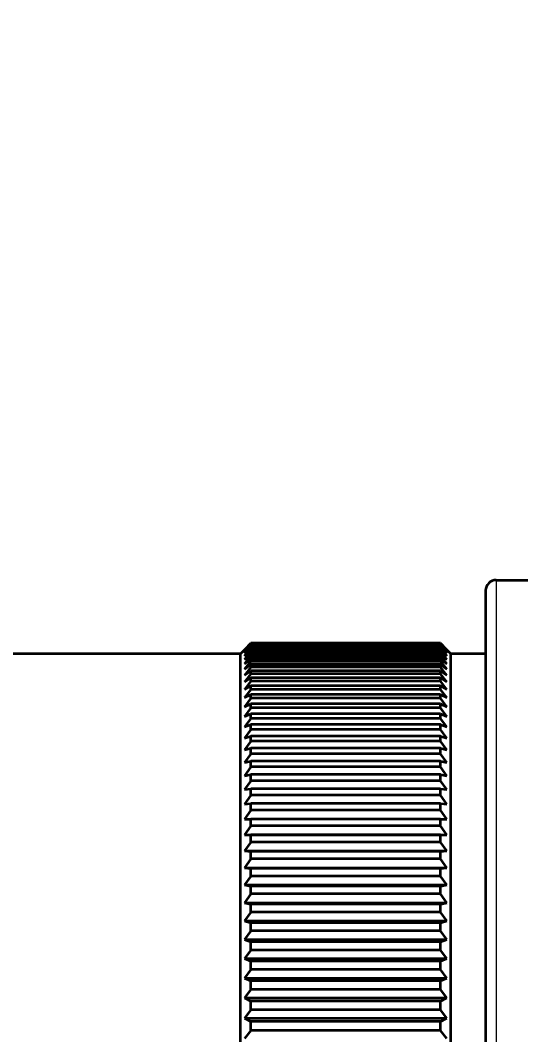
# Model space of a CAD drawing. Extents: x 23 to 472, y 3 to 294.
# Drawn here: x 327.99 to 340.04, y 217.22 to 241.3 of the extents above; entities that cross this region are included whole.
import ezdxf
from ezdxf.enums import TextEntityAlignment as Align

# ---------------------------------------------------------------- set-up
doc = ezdxf.new("R2010")
doc.units = 0
doc.layers.get('0').update_dxf_attribs({"lineweight": 13})
doc.styles.get("Standard").update_dxf_attribs({"font": 'isocp.shx'})
doc.dimstyles.get("Standard").update_dxf_attribs({"dimtxt": 2.5, "dimasz": 2.5, "dimexe": 1.25, "dimexo": 0.625, "dimtad": 1, "dimcen": 2.5, "dimadec": 0, "dimazin": 0, "dimtfac": 1, "dimtmove": 0, "dimatfit": 0, "dimfxl": 0, "dimarcsym": 0})

# ---------------------------------------------------------------- blocks, each defined once
blk = doc.blocks.new('*D')
at = {"color": 7, "lineweight": 13}
for p, q in [((369.263, 239.553), (395.349, 194.212)), ((363.234, 234.837), (397.923, 198.622))]:
    blk.add_line(p, q, dxfattribs=at)
at = {"color": 34, "lineweight": 13, "ltscale": 0.415699}
blk.add_line((121.028, 197.011), (121.028, 180.383), dxfattribs=at)
at = {"color": 34, "lineweight": 13, "ltscale": 0.421525}
blk.add_line((278.401, 197.011), (278.401, 180.15), dxfattribs=at)
at = {"color": 34, "lineweight": 13}
for p, q in [((45.716, 194.074), (45.716, 169.46)), ((353.941, 194.074), (353.941, 169.46)), ((45.716, 182.383), (121.028, 182.383)), ((278.401, 182.15), (353.941, 182.15)), ((45.716, 171.46), (353.941, 171.46))]:
    blk.add_line(p, q, dxfattribs=at)
at = {"color": 34, "lineweight": 13, "ltscale": 0.342256}
blk.add_line((45.716, 194.074), (45.716, 180.383), dxfattribs=at)
at = {"color": 34, "lineweight": 13, "ltscale": 0.348082}
blk.add_line((353.941, 194.074), (353.941, 180.15), dxfattribs=at)
at = {"color": 7, "lineweight": 13}
for points in [[(376.315, 228.334), (374.903, 229.751), (375.418, 227.818)], [(374.039, 224.304), (372.329, 225.341), (373.292, 223.588)], [(396.213, 199.659), (397.923, 198.622), (396.96, 200.375)], [(393.937, 195.629), (395.349, 194.212), (394.834, 196.145)]]:
    blk.add_lwpolyline(points, dxfattribs=at)
at = {"color": 34, "lineweight": 13}
for points in [[(47.647, 182.901), (45.716, 182.383), (47.647, 181.866)], [(119.096, 181.866), (121.028, 182.383), (119.096, 182.901)], [(280.332, 182.668), (278.401, 182.15), (280.332, 181.633)], [(352.01, 181.633), (353.941, 182.15), (352.01, 182.668)], [(47.647, 171.978), (45.716, 171.46), (47.647, 170.943)], [(352.01, 170.943), (353.941, 171.46), (352.01, 171.978)]]:
    blk.add_lwpolyline(points, dxfattribs=at)
at = {"color": 7, "lineweight": 13}
for s, rotation, p, p2 in [('%%c', 299.913, (370.13, 240.052), (371.377, 237.885)), ('82', 299.913, (371.875, 237.018), (374.062, 233.217)), ('%%c', 313.7669, (363.956, 235.528), (365.685, 233.723)), ('74', 313.7669, (366.377, 233.001), (369.41, 229.834))]:
    blk.add_text(s, height=2.5, rotation=rotation, dxfattribs=at).set_placement(p, p2, align=Align.FIT)
at = {"color": 34, "lineweight": 13}
for s, height, p, p2 in [('/[6.3]', 3.5, (93.533, 183.383), (107.906, 183.383)), ('155', 3.5, (74.21, 183.383), (83.768, 183.383)), ('/[6.3]', 3.5, (326.333, 183.15), (340.705, 183.15)), ('155', 3.5, (307.009, 183.15), (316.567, 183.15)), ('%%p50', 2.45, (85.868, 183.908), (92.533, 183.908)), ('%%p50', 2.45, (318.667, 183.675), (325.333, 183.675)), ('"L"', 3.5, (194.441, 172.46), (202.031, 172.46)), ('%%p50', 2.45, (204.131, 172.985), (210.797, 172.985))]:
    blk.add_text(s, height=height, dxfattribs=at).set_placement(p, p2, align=Align.FIT)
blk = doc.blocks.new('BLOCK4531')
at = {"color": 7, "lineweight": 13}
blk.add_line((-11.7, 31.5), (-11.7, -31.5), dxfattribs=at)
at = {"color": 7, "lineweight": 35, "ltscale": 0.0375}
blk.add_line((-11.7, 31.5), (-10.2, 31.5), dxfattribs=at)
at = {"color": 7, "lineweight": 35}
for p, q in [((-12.2, 31), (-12.2, -31)), ((-23.85, 28), (-64.182, 28)), ((-23.85, 2.62), (-23.85, 28)), ((-13.85, 2.62), (-13.85, 28))]:
    blk.add_line(p, q, dxfattribs=at)
at = {"color": 7, "lineweight": 35, "ltscale": 0.010765}
for p, q in [((-23.35, 28.491), (-23.65, 28.182)), ((-14.05, 28.182), (-14.35, 28.491))]:
    blk.add_line(p, q, dxfattribs=at)
at = {"color": 7, "lineweight": 35, "ltscale": 0.01039}
for p, q in [((-23.65, 28.182), (-23.35, 28.47)), ((-14.35, 28.47), (-14.05, 28.182))]:
    blk.add_line(p, q, dxfattribs=at)
at = {"color": 7, "lineweight": 35, "ltscale": 0.010953}
for p, q in [((-23.35, 28.445), (-23.65, 28.126)), ((-14.05, 28.126), (-14.35, 28.445))]:
    blk.add_line(p, q, dxfattribs=at)
at = {"color": 7, "lineweight": 35, "ltscale": 0.009256}
blk.add_line((-23.612, 28.238), (-23.35, 28.499), dxfattribs=at)
at = {"color": 7, "lineweight": 35, "ltscale": 0.000195912}
for p, q in [((-23.35, 28.491), (-23.35, 28.499)), ((-14.35, 28.491), (-14.35, 28.499))]:
    blk.add_line(p, q, dxfattribs=at)
at = {"color": 7, "lineweight": 35, "ltscale": 0.225}
for p, q in [((-14.35, 28.499), (-23.35, 28.499)), ((-14.35, 28.491), (-23.35, 28.491)), ((-14.35, 28.47), (-23.35, 28.47)), ((-14.35, 28.445), (-23.35, 28.445)), ((-14.35, 28.402), (-23.35, 28.402)), ((-14.35, 28.36), (-23.35, 28.36)), ((-14.35, 28.295), (-23.35, 28.295)), ((-14.35, 28.237), (-23.35, 28.237)), ((-14.35, 28.149), (-23.35, 28.149)), ((-14.35, 28.074), (-23.35, 28.074)), ((-14.35, 27.966), (-23.35, 27.966)), ((-14.35, 27.874), (-23.35, 27.874)), ((-14.35, 27.744), (-23.35, 27.744)), ((-14.35, 27.635), (-23.35, 27.635)), ((-14.35, 27.484), (-23.35, 27.484)), ((-14.35, 27.359), (-23.35, 27.359)), ((-14.35, 27.186), (-23.35, 27.186)), ((-14.35, 27.046), (-23.35, 27.046)), ((-14.35, 26.851), (-23.35, 26.851)), ((-14.35, 26.695), (-23.35, 26.695)), ((-14.35, 26.48), (-23.35, 26.48)), ((-14.35, 26.308), (-23.35, 26.308)), ((-14.35, 26.073), (-23.35, 26.073)), ((-14.35, 25.885), (-23.35, 25.885)), ((-14.35, 25.629), (-23.35, 25.629)), ((-14.35, 25.427), (-23.35, 25.427)), ((-14.35, 25.151), (-23.35, 25.151)), ((-14.35, 24.933), (-23.35, 24.933)), ((-14.35, 24.639), (-23.35, 24.639)), ((-14.35, 24.406), (-23.35, 24.406)), ((-14.35, 24.093), (-23.35, 24.093)), ((-14.35, 23.846), (-23.35, 23.846)), ((-14.35, 23.514), (-23.35, 23.514)), ((-14.35, 23.253), (-23.35, 23.253)), ((-14.35, 22.903), (-23.35, 22.903)), ((-14.35, 22.628), (-23.35, 22.628)), ((-14.35, 22.26), (-23.35, 22.26)), ((-14.35, 21.972), (-23.35, 21.972)), ((-14.35, 21.587), (-23.35, 21.587)), ((-14.35, 21.287), (-23.35, 21.287)), ((-14.35, 20.885), (-23.35, 20.885)), ((-14.35, 20.572), (-23.35, 20.572)), ((-14.35, 20.154), (-23.35, 20.154)), ((-14.35, 19.829), (-23.35, 19.829)), ((-14.35, 19.396), (-23.35, 19.396)), ((-14.35, 19.059), (-23.35, 19.059)), ((-14.35, 18.611), (-23.35, 18.611)), ((-14.35, 18.263), (-23.35, 18.263)), ((-14.35, 17.801), (-23.35, 17.801)), ((-14.35, 17.442), (-23.35, 17.442)), ((-14.35, 16.966), (-23.35, 16.966)), ((-14.35, 16.597), (-23.35, 16.597)), ((-14.35, 16.108), (-23.35, 16.108)), ((-14.35, 15.73), (-23.35, 15.73)), ((-14.35, 15.228), (-23.35, 15.228)), ((-14.35, 14.841), (-23.35, 14.841)), ((-14.35, 14.328), (-23.35, 14.328)), ((-14.35, 13.932), (-23.35, 13.932)), ((-14.35, 13.408), (-23.35, 13.408)), ((-14.35, 13.003), (-23.35, 13.003)), ((-14.35, 12.469), (-23.35, 12.469)), ((-14.35, 12.057), (-23.35, 12.057)), ((-14.35, 11.514), (-23.35, 11.514)), ((-14.35, 11.095), (-23.35, 11.095)), ((-14.35, 10.543), (-23.35, 10.543)), ((-14.35, 10.117), (-23.35, 10.117))]:
    blk.add_line(p, q, dxfattribs=at)
at = {"color": 7, "lineweight": 35, "ltscale": 0.000617394}
for p, q in [((-23.35, 28.445), (-23.35, 28.47)), ((-14.35, 28.445), (-14.35, 28.47))]:
    blk.add_line(p, q, dxfattribs=at)
at = {"color": 7, "lineweight": 35, "ltscale": 0.009247}
blk.add_line((-14.35, 28.499), (-14.088, 28.238), dxfattribs=at)
at = {"color": 7, "lineweight": 35, "ltscale": 0.0084}
for p, q in [((-23.85, 28), (-23.612, 28.238)), ((-13.85, 28), (-14.088, 28.238))]:
    blk.add_line(p, q, dxfattribs=at)
at = {"color": 7, "lineweight": 35, "ltscale": 0.010191}
for p, q in [((-23.65, 28.126), (-23.35, 28.402)), ((-14.35, 28.402), (-14.05, 28.126))]:
    blk.add_line(p, q, dxfattribs=at)
at = {"color": 7, "lineweight": 35, "ltscale": 0.011136}
for p, q in [((-23.35, 28.36), (-23.65, 28.031)), ((-14.05, 28.031), (-14.35, 28.36))]:
    blk.add_line(p, q, dxfattribs=at)
at = {"color": 7, "lineweight": 35, "ltscale": 0.009991}
for p, q in [((-23.65, 28.031), (-23.35, 28.295)), ((-14.35, 28.295), (-14.05, 28.031))]:
    blk.add_line(p, q, dxfattribs=at)
at = {"color": 7, "lineweight": 35, "ltscale": 0.011314}
for p, q in [((-23.35, 28.237), (-23.65, 27.898)), ((-14.05, 27.898), (-14.35, 28.237))]:
    blk.add_line(p, q, dxfattribs=at)
at = {"color": 7, "lineweight": 35, "ltscale": 0.00979}
for p, q in [((-23.65, 27.898), (-23.35, 28.149)), ((-14.35, 28.149), (-14.05, 27.898))]:
    blk.add_line(p, q, dxfattribs=at)
at = {"color": 7, "lineweight": 35, "ltscale": 0.011484}
for p, q in [((-23.35, 28.074), (-23.65, 27.727)), ((-14.05, 27.727), (-14.35, 28.074))]:
    blk.add_line(p, q, dxfattribs=at)
at = {"color": 7, "lineweight": 35, "ltscale": 0.009589}
for p, q in [((-23.65, 27.727), (-23.35, 27.966)), ((-14.35, 27.966), (-14.05, 27.727))]:
    blk.add_line(p, q, dxfattribs=at)
at = {"color": 7, "lineweight": 35, "ltscale": 0.001038}
for p, q in [((-23.35, 28.36), (-23.35, 28.402)), ((-14.35, 28.36), (-14.35, 28.402))]:
    blk.add_line(p, q, dxfattribs=at)
at = {"color": 7, "lineweight": 35, "ltscale": 0.001457}
for p, q in [((-23.35, 28.237), (-23.35, 28.295)), ((-14.35, 28.237), (-14.35, 28.295))]:
    blk.add_line(p, q, dxfattribs=at)
at = {"color": 7, "lineweight": 35, "ltscale": 0.001874}
for p, q in [((-23.35, 28.074), (-23.35, 28.149)), ((-14.35, 28.074), (-14.35, 28.149))]:
    blk.add_line(p, q, dxfattribs=at)
at = {"color": 7, "lineweight": 35, "ltscale": 0.002289}
for p, q in [((-23.35, 27.874), (-23.35, 27.966)), ((-14.35, 27.874), (-14.35, 27.966))]:
    blk.add_line(p, q, dxfattribs=at)
at = {"color": 7, "lineweight": 35, "ltscale": 0.04125}
blk.add_line((-12.2, 28), (-13.85, 28), dxfattribs=at)
at = {"color": 7, "lineweight": 35, "ltscale": 0.011648}
for p, q in [((-23.35, 27.874), (-23.65, 27.518)), ((-14.05, 27.518), (-14.35, 27.874))]:
    blk.add_line(p, q, dxfattribs=at)
at = {"color": 7, "lineweight": 35, "ltscale": 0.009389}
for p, q in [((-23.65, 27.518), (-23.35, 27.744)), ((-14.35, 27.744), (-14.05, 27.518))]:
    blk.add_line(p, q, dxfattribs=at)
at = {"color": 7, "lineweight": 35, "ltscale": 0.011804}
for p, q in [((-23.35, 27.635), (-23.65, 27.271)), ((-14.05, 27.271), (-14.35, 27.635))]:
    blk.add_line(p, q, dxfattribs=at)
at = {"color": 7, "lineweight": 35, "ltscale": 0.009193}
for p, q in [((-23.65, 27.271), (-23.35, 27.484)), ((-14.35, 27.484), (-14.05, 27.271))]:
    blk.add_line(p, q, dxfattribs=at)
at = {"color": 7, "lineweight": 35, "ltscale": 0.002701}
for p, q in [((-23.35, 27.635), (-23.35, 27.744)), ((-14.35, 27.635), (-14.35, 27.744))]:
    blk.add_line(p, q, dxfattribs=at)
at = {"color": 7, "lineweight": 35, "ltscale": 0.003109}
for p, q in [((-23.35, 27.359), (-23.35, 27.484)), ((-14.35, 27.359), (-14.35, 27.484))]:
    blk.add_line(p, q, dxfattribs=at)
at = {"color": 7, "lineweight": 35, "ltscale": 0.011951}
for p, q in [((-23.35, 27.359), (-23.65, 26.987)), ((-14.05, 26.987), (-14.35, 27.359))]:
    blk.add_line(p, q, dxfattribs=at)
at = {"color": 7, "lineweight": 35, "ltscale": 0.009}
for p, q in [((-23.65, 26.987), (-23.35, 27.186)), ((-14.35, 27.186), (-14.05, 26.987))]:
    blk.add_line(p, q, dxfattribs=at)
at = {"color": 7, "lineweight": 35, "ltscale": 0.01209}
for p, q in [((-23.35, 27.046), (-23.65, 26.666)), ((-14.05, 26.666), (-14.35, 27.046))]:
    blk.add_line(p, q, dxfattribs=at)
at = {"color": 7, "lineweight": 35, "ltscale": 0.003512}
for p, q in [((-23.35, 27.046), (-23.35, 27.186)), ((-14.35, 27.046), (-14.35, 27.186))]:
    blk.add_line(p, q, dxfattribs=at)
at = {"color": 7, "lineweight": 35, "ltscale": 0.008813}
for p, q in [((-23.65, 26.666), (-23.35, 26.851)), ((-14.35, 26.851), (-14.05, 26.666))]:
    blk.add_line(p, q, dxfattribs=at)
at = {"color": 7, "lineweight": 35, "ltscale": 0.012219}
for p, q in [((-23.35, 26.695), (-23.65, 26.309)), ((-14.05, 26.309), (-14.35, 26.695))]:
    blk.add_line(p, q, dxfattribs=at)
at = {"color": 7, "lineweight": 35, "ltscale": 0.003911}
for p, q in [((-23.35, 26.695), (-23.35, 26.851)), ((-14.35, 26.695), (-14.35, 26.851))]:
    blk.add_line(p, q, dxfattribs=at)
at = {"color": 7, "lineweight": 35, "ltscale": 0.008633}
for p, q in [((-23.65, 26.309), (-23.35, 26.48)), ((-14.35, 26.48), (-14.05, 26.309))]:
    blk.add_line(p, q, dxfattribs=at)
at = {"color": 7, "lineweight": 35, "ltscale": 0.012339}
for p, q in [((-23.35, 26.308), (-23.65, 25.916)), ((-14.05, 25.916), (-14.35, 26.308))]:
    blk.add_line(p, q, dxfattribs=at)
at = {"color": 7, "lineweight": 35, "ltscale": 0.00846}
for p, q in [((-23.65, 25.916), (-23.35, 26.073)), ((-14.35, 26.073), (-14.05, 25.916))]:
    blk.add_line(p, q, dxfattribs=at)
at = {"color": 7, "lineweight": 35, "ltscale": 0.004304}
for p, q in [((-23.35, 26.308), (-23.35, 26.48)), ((-14.35, 26.308), (-14.35, 26.48))]:
    blk.add_line(p, q, dxfattribs=at)
at = {"color": 7, "lineweight": 35, "ltscale": 0.004692}
for p, q in [((-23.35, 25.885), (-23.35, 26.073)), ((-14.35, 25.885), (-14.35, 26.073))]:
    blk.add_line(p, q, dxfattribs=at)
at = {"color": 7, "lineweight": 35, "ltscale": 0.012449}
for p, q in [((-23.35, 25.885), (-23.65, 25.487)), ((-14.05, 25.487), (-14.35, 25.885))]:
    blk.add_line(p, q, dxfattribs=at)
at = {"color": 7, "lineweight": 35, "ltscale": 0.008298}
for p, q in [((-23.65, 25.487), (-23.35, 25.629)), ((-14.35, 25.629), (-14.05, 25.487))]:
    blk.add_line(p, q, dxfattribs=at)
at = {"color": 7, "lineweight": 35, "ltscale": 0.005073}
for p, q in [((-23.35, 25.427), (-23.35, 25.629)), ((-14.35, 25.427), (-14.35, 25.629))]:
    blk.add_line(p, q, dxfattribs=at)
at = {"color": 7, "lineweight": 35, "ltscale": 0.012548}
for p, q in [((-23.35, 25.427), (-23.65, 25.024)), ((-14.05, 25.024), (-14.35, 25.427))]:
    blk.add_line(p, q, dxfattribs=at)
at = {"color": 7, "lineweight": 35, "ltscale": 0.008147}
for p, q in [((-23.65, 25.024), (-23.35, 25.151)), ((-14.35, 25.151), (-14.05, 25.024))]:
    blk.add_line(p, q, dxfattribs=at)
at = {"color": 7, "lineweight": 35, "ltscale": 0.005447}
for p, q in [((-23.35, 24.933), (-23.35, 25.151)), ((-14.35, 24.933), (-14.35, 25.151))]:
    blk.add_line(p, q, dxfattribs=at)
at = {"color": 7, "lineweight": 35, "ltscale": 0.012637}
for p, q in [((-23.35, 24.933), (-23.65, 24.527)), ((-14.05, 24.527), (-14.35, 24.933))]:
    blk.add_line(p, q, dxfattribs=at)
at = {"color": 7, "lineweight": 35, "ltscale": 0.008008}
for p, q in [((-23.65, 24.527), (-23.35, 24.639)), ((-14.35, 24.639), (-14.05, 24.527))]:
    blk.add_line(p, q, dxfattribs=at)
at = {"color": 7, "lineweight": 35, "ltscale": 0.005814}
for p, q in [((-23.35, 24.406), (-23.35, 24.639)), ((-14.35, 24.406), (-14.35, 24.639))]:
    blk.add_line(p, q, dxfattribs=at)
at = {"color": 7, "lineweight": 35, "ltscale": 0.012715}
for p, q in [((-23.35, 24.406), (-23.65, 23.996)), ((-14.05, 23.996), (-14.35, 24.406))]:
    blk.add_line(p, q, dxfattribs=at)
at = {"color": 7, "lineweight": 35, "ltscale": 0.007884}
for p, q in [((-23.65, 23.996), (-23.35, 24.093)), ((-14.35, 24.093), (-14.05, 23.996))]:
    blk.add_line(p, q, dxfattribs=at)
at = {"color": 7, "lineweight": 35, "ltscale": 0.006173}
for p, q in [((-23.35, 23.846), (-23.35, 24.093)), ((-14.35, 23.846), (-14.35, 24.093))]:
    blk.add_line(p, q, dxfattribs=at)
at = {"color": 7, "lineweight": 35, "ltscale": 0.012782}
for p, q in [((-23.35, 23.846), (-23.65, 23.432)), ((-14.05, 23.432), (-14.35, 23.846))]:
    blk.add_line(p, q, dxfattribs=at)
at = {"color": 7, "lineweight": 35, "ltscale": 0.007775}
for p, q in [((-23.65, 23.432), (-23.35, 23.514)), ((-14.35, 23.514), (-14.05, 23.432))]:
    blk.add_line(p, q, dxfattribs=at)
at = {"color": 7, "lineweight": 35, "ltscale": 0.012838}
for p, q in [((-23.35, 23.253), (-23.65, 22.836)), ((-14.05, 22.836), (-14.35, 23.253))]:
    blk.add_line(p, q, dxfattribs=at)
at = {"color": 7, "lineweight": 35, "ltscale": 0.006524}
for p, q in [((-23.35, 23.253), (-23.35, 23.514)), ((-14.35, 23.253), (-14.35, 23.514))]:
    blk.add_line(p, q, dxfattribs=at)
at = {"color": 7, "lineweight": 35, "ltscale": 0.007682}
for p, q in [((-23.65, 22.836), (-23.35, 22.903)), ((-14.35, 22.903), (-14.05, 22.836))]:
    blk.add_line(p, q, dxfattribs=at)
at = {"color": 7, "lineweight": 35, "ltscale": 0.006865}
for p, q in [((-23.35, 22.628), (-23.35, 22.903)), ((-14.35, 22.628), (-14.35, 22.903))]:
    blk.add_line(p, q, dxfattribs=at)
at = {"color": 7, "lineweight": 35, "ltscale": 0.012882}
for p, q in [((-23.35, 22.628), (-23.65, 22.209)), ((-14.05, 22.209), (-14.35, 22.628))]:
    blk.add_line(p, q, dxfattribs=at)
at = {"color": 7, "lineweight": 35, "ltscale": 0.007608}
for p, q in [((-23.65, 22.209), (-23.35, 22.26)), ((-14.35, 22.26), (-14.05, 22.209))]:
    blk.add_line(p, q, dxfattribs=at)
at = {"color": 7, "lineweight": 35, "ltscale": 0.007197}
for p, q in [((-23.35, 21.972), (-23.35, 22.26)), ((-14.35, 21.972), (-14.35, 22.26))]:
    blk.add_line(p, q, dxfattribs=at)
at = {"color": 7, "lineweight": 35, "ltscale": 0.012915}
for p, q in [((-23.35, 21.972), (-23.65, 21.552)), ((-14.05, 21.552), (-14.35, 21.972))]:
    blk.add_line(p, q, dxfattribs=at)
at = {"color": 7, "lineweight": 35, "ltscale": 0.007553}
for p, q in [((-23.65, 21.552), (-23.35, 21.587)), ((-14.35, 21.587), (-14.05, 21.552))]:
    blk.add_line(p, q, dxfattribs=at)
at = {"color": 7, "lineweight": 35, "ltscale": 0.012936}
for p, q in [((-23.35, 21.287), (-23.65, 20.865)), ((-14.05, 20.865), (-14.35, 21.287))]:
    blk.add_line(p, q, dxfattribs=at)
at = {"color": 7, "lineweight": 35, "ltscale": 0.00752}
for p, q in [((-23.35, 21.287), (-23.35, 21.587)), ((-14.35, 21.287), (-14.35, 21.587))]:
    blk.add_line(p, q, dxfattribs=at)
at = {"color": 7, "lineweight": 35, "ltscale": 0.007517}
for p, q in [((-23.65, 20.865), (-23.35, 20.885)), ((-14.35, 20.885), (-14.05, 20.865))]:
    blk.add_line(p, q, dxfattribs=at)
at = {"color": 7, "lineweight": 35, "ltscale": 0.007832}
for p, q in [((-23.35, 20.572), (-23.35, 20.885)), ((-14.35, 20.572), (-14.35, 20.885))]:
    blk.add_line(p, q, dxfattribs=at)
at = {"color": 7, "lineweight": 35, "ltscale": 0.012945}
for p, q in [((-23.35, 20.572), (-23.65, 20.15)), ((-14.05, 20.15), (-14.35, 20.572))]:
    blk.add_line(p, q, dxfattribs=at)
at = {"color": 7, "lineweight": 35, "ltscale": 0.007501}
for p, q in [((-23.65, 20.15), (-23.35, 20.154)), ((-14.35, 20.154), (-14.05, 20.15))]:
    blk.add_line(p, q, dxfattribs=at)
at = {"color": 7, "lineweight": 35, "ltscale": 0.012942}
for p, q in [((-23.35, 19.829), (-23.65, 19.407)), ((-14.05, 19.407), (-14.35, 19.829))]:
    blk.add_line(p, q, dxfattribs=at)
at = {"color": 7, "lineweight": 35, "ltscale": 0.008133}
for p, q in [((-23.35, 19.829), (-23.35, 20.154)), ((-14.35, 19.829), (-14.35, 20.154))]:
    blk.add_line(p, q, dxfattribs=at)
at = {"color": 7, "lineweight": 35, "ltscale": 0.007505}
for p, q in [((-23.65, 19.407), (-23.35, 19.396)), ((-14.35, 19.396), (-14.05, 19.407))]:
    blk.add_line(p, q, dxfattribs=at)
at = {"color": 7, "lineweight": 35, "ltscale": 0.24}
for p, q in [((-23.65, 19.407), (-14.05, 19.407)), ((-23.65, 18.638), (-14.05, 18.638)), ((-23.65, 17.843), (-14.05, 17.843)), ((-23.65, 17.024), (-14.05, 17.024)), ((-23.65, 16.181), (-14.05, 16.181)), ((-23.65, 15.317), (-14.05, 15.317)), ((-23.65, 14.432), (-14.05, 14.432)), ((-23.65, 13.526), (-14.05, 13.526)), ((-23.65, 12.603), (-14.05, 12.603)), ((-23.65, 11.662), (-14.05, 11.662)), ((-23.65, 10.705), (-14.05, 10.705))]:
    blk.add_line(p, q, dxfattribs=at)
at = {"color": 7, "lineweight": 35, "ltscale": 0.008423}
for p, q in [((-23.35, 19.059), (-23.35, 19.396)), ((-14.35, 19.059), (-14.35, 19.396))]:
    blk.add_line(p, q, dxfattribs=at)
at = {"color": 7, "lineweight": 35, "ltscale": 0.012928}
for p, q in [((-23.35, 19.059), (-23.65, 18.638)), ((-14.05, 18.638), (-14.35, 19.059))]:
    blk.add_line(p, q, dxfattribs=at)
at = {"color": 7, "lineweight": 35, "ltscale": 0.00753}
for p, q in [((-23.65, 18.638), (-23.35, 18.611)), ((-14.35, 18.611), (-14.05, 18.638))]:
    blk.add_line(p, q, dxfattribs=at)
at = {"color": 7, "lineweight": 35, "ltscale": 0.008702}
for p, q in [((-23.35, 18.263), (-23.35, 18.611)), ((-14.35, 18.263), (-14.35, 18.611))]:
    blk.add_line(p, q, dxfattribs=at)
at = {"color": 7, "lineweight": 35, "ltscale": 0.012902}
for p, q in [((-23.35, 18.263), (-23.65, 17.843)), ((-14.05, 17.843), (-14.35, 18.263))]:
    blk.add_line(p, q, dxfattribs=at)
at = {"color": 7, "lineweight": 35, "ltscale": 0.007574}
for p, q in [((-23.65, 17.843), (-23.35, 17.801)), ((-14.35, 17.801), (-14.05, 17.843))]:
    blk.add_line(p, q, dxfattribs=at)
at = {"color": 7, "lineweight": 35, "ltscale": 0.012865}
for p, q in [((-23.35, 17.442), (-23.65, 17.024)), ((-14.05, 17.024), (-14.35, 17.442))]:
    blk.add_line(p, q, dxfattribs=at)
at = {"color": 7, "lineweight": 35, "ltscale": 0.008969}
for p, q in [((-23.35, 17.442), (-23.35, 17.801)), ((-14.35, 17.442), (-14.35, 17.801))]:
    blk.add_line(p, q, dxfattribs=at)
at = {"color": 7, "lineweight": 35, "ltscale": 0.007638}
for p, q in [((-23.65, 17.024), (-23.35, 16.966)), ((-14.35, 16.966), (-14.05, 17.024))]:
    blk.add_line(p, q, dxfattribs=at)
at = {"color": 7, "lineweight": 35, "ltscale": 0.009223}
for p, q in [((-23.35, 16.597), (-23.35, 16.966)), ((-14.35, 16.597), (-14.35, 16.966))]:
    blk.add_line(p, q, dxfattribs=at)
at = {"color": 7, "lineweight": 35, "ltscale": 0.012815}
for p, q in [((-23.35, 16.597), (-23.65, 16.181)), ((-14.05, 16.181), (-14.35, 16.597))]:
    blk.add_line(p, q, dxfattribs=at)
at = {"color": 7, "lineweight": 35, "ltscale": 0.00772}
for p, q in [((-23.65, 16.181), (-23.35, 16.108)), ((-14.35, 16.108), (-14.05, 16.181))]:
    blk.add_line(p, q, dxfattribs=at)
at = {"color": 7, "lineweight": 35, "ltscale": 0.009465}
for p, q in [((-23.35, 15.73), (-23.35, 16.108)), ((-14.35, 15.73), (-14.35, 16.108))]:
    blk.add_line(p, q, dxfattribs=at)
at = {"color": 7, "lineweight": 35, "ltscale": 0.012755}
for p, q in [((-23.35, 15.73), (-23.65, 15.317)), ((-14.05, 15.317), (-14.35, 15.73))]:
    blk.add_line(p, q, dxfattribs=at)
at = {"color": 7, "lineweight": 35, "ltscale": 0.007819}
for p, q in [((-23.65, 15.317), (-23.35, 15.228)), ((-14.35, 15.228), (-14.05, 15.317))]:
    blk.add_line(p, q, dxfattribs=at)
at = {"color": 7, "lineweight": 35, "ltscale": 0.009695}
for p, q in [((-23.35, 14.841), (-23.35, 15.228)), ((-14.35, 14.841), (-14.35, 15.228))]:
    blk.add_line(p, q, dxfattribs=at)
at = {"color": 7, "lineweight": 35, "ltscale": 0.012683}
for p, q in [((-23.35, 14.841), (-23.65, 14.432)), ((-14.05, 14.432), (-14.35, 14.841))]:
    blk.add_line(p, q, dxfattribs=at)
at = {"color": 7, "lineweight": 35, "ltscale": 0.007935}
for p, q in [((-23.65, 14.432), (-23.35, 14.328)), ((-14.35, 14.328), (-14.05, 14.432))]:
    blk.add_line(p, q, dxfattribs=at)
at = {"color": 7, "lineweight": 35, "ltscale": 0.00991}
for p, q in [((-23.35, 13.932), (-23.35, 14.328)), ((-14.35, 13.932), (-14.35, 14.328))]:
    blk.add_line(p, q, dxfattribs=at)
at = {"color": 7, "lineweight": 35, "ltscale": 0.012601}
for p, q in [((-23.35, 13.932), (-23.65, 13.526)), ((-14.05, 13.526), (-14.35, 13.932))]:
    blk.add_line(p, q, dxfattribs=at)
at = {"color": 7, "lineweight": 35, "ltscale": 0.008066}
for p, q in [((-23.65, 13.526), (-23.35, 13.408)), ((-14.35, 13.408), (-14.05, 13.526))]:
    blk.add_line(p, q, dxfattribs=at)
at = {"color": 7, "lineweight": 35, "ltscale": 0.010113}
for p, q in [((-23.35, 13.003), (-23.35, 13.408)), ((-14.35, 13.003), (-14.35, 13.408))]:
    blk.add_line(p, q, dxfattribs=at)
at = {"color": 7, "lineweight": 35, "ltscale": 0.012507}
for p, q in [((-23.35, 13.003), (-23.65, 12.603)), ((-14.05, 12.603), (-14.35, 13.003))]:
    blk.add_line(p, q, dxfattribs=at)
at = {"color": 7, "lineweight": 35, "ltscale": 0.00821}
for p, q in [((-23.65, 12.603), (-23.35, 12.469)), ((-14.35, 12.469), (-14.05, 12.603))]:
    blk.add_line(p, q, dxfattribs=at)
at = {"color": 7, "lineweight": 35, "ltscale": 0.012403}
for p, q in [((-23.35, 12.057), (-23.65, 11.662)), ((-14.05, 11.662), (-14.35, 12.057))]:
    blk.add_line(p, q, dxfattribs=at)
at = {"color": 7, "lineweight": 35, "ltscale": 0.010301}
for p, q in [((-23.35, 12.057), (-23.35, 12.469)), ((-14.35, 12.057), (-14.35, 12.469))]:
    blk.add_line(p, q, dxfattribs=at)
at = {"color": 7, "lineweight": 35, "ltscale": 0.008366}
for p, q in [((-23.65, 11.662), (-23.35, 11.514)), ((-14.35, 11.514), (-14.05, 11.662))]:
    blk.add_line(p, q, dxfattribs=at)
at = {"color": 7, "lineweight": 35, "ltscale": 0.012289}
for p, q in [((-23.35, 11.095), (-23.65, 10.705)), ((-14.05, 10.705), (-14.35, 11.095))]:
    blk.add_line(p, q, dxfattribs=at)
at = {"color": 7, "lineweight": 35, "ltscale": 0.010476}
for p, q in [((-23.35, 11.095), (-23.35, 11.514)), ((-14.35, 11.095), (-14.35, 11.514))]:
    blk.add_line(p, q, dxfattribs=at)
at = {"color": 7, "lineweight": 35, "ltscale": 0.008533}
for p, q in [((-23.65, 10.705), (-23.35, 10.543)), ((-14.35, 10.543), (-14.05, 10.705))]:
    blk.add_line(p, q, dxfattribs=at)
at = {"color": 7, "lineweight": 35, "ltscale": 0.012165}
for p, q in [((-23.35, 10.117), (-23.65, 9.734)), ((-14.05, 9.734), (-14.35, 10.117))]:
    blk.add_line(p, q, dxfattribs=at)
at = {"color": 7, "lineweight": 35, "ltscale": 0.010636}
for p, q in [((-23.35, 10.117), (-23.35, 10.543)), ((-14.35, 10.117), (-14.35, 10.543))]:
    blk.add_line(p, q, dxfattribs=at)
at = {"color": 7, "lineweight": 35}
blk.add_arc((-11.7, 31), 0.5, 90, 180, dxfattribs=at)

msp = doc.modelspace()

# ---------------------------------------------------------------- block references
at = {"lineweight": 0, "xscale": 0.5, "yscale": 0.5, "zscale": 0.5}
msp.add_blockref('BLOCK4531', (345.1414, 212.2613), dxfattribs=at)

# ---------------------------------------------------------------- dimensions: what is measured, and where the dimension line sits
at = {"color": 0, "lineweight": 0}
for base, p1, p2, middle in [((353.9414, 182.1503), (278.4006, 198.0113), (353.9414, 195.0736), (323.8572, 182.1503)), ((121.0279, 182.3834), (45.7156, 195.0736), (121.0279, 198.0113), (91.058, 182.3834))]:
    dim = msp.add_linear_dim(base=base, p1=p1, p2=p2, angle=359.99809, text='155{}{%%p50}/[6.3]', dimstyle='Standard', override={"dimlfac": 2, "dimtol": 0, "dimlim": 0, "dimtp": 50, "dimtm": 50}, dxfattribs=at)
    dim.commit()
    dim.dimension.update_dxf_attribs({"geometry": '*D', "text_midpoint": middle, "dimtype": 160})
for p1, p2, middle in [((395.349, 194.2124), (374.903, 229.7505), (371.2293, 236.1359)), ((397.923, 198.6215), (372.3291, 225.3414), (365.9609, 231.9897))]:
    dim = msp.add_diameter_dim_2p(p1=p1, p2=p2, dimstyle='Standard', override={"dimlfac": 2}, dxfattribs=at)
    dim.commit()
    dim.dimension.update_dxf_attribs({"geometry": '*D', "text_midpoint": middle, "dimtype": 163})

doc.saveas('drawing.dxf')
